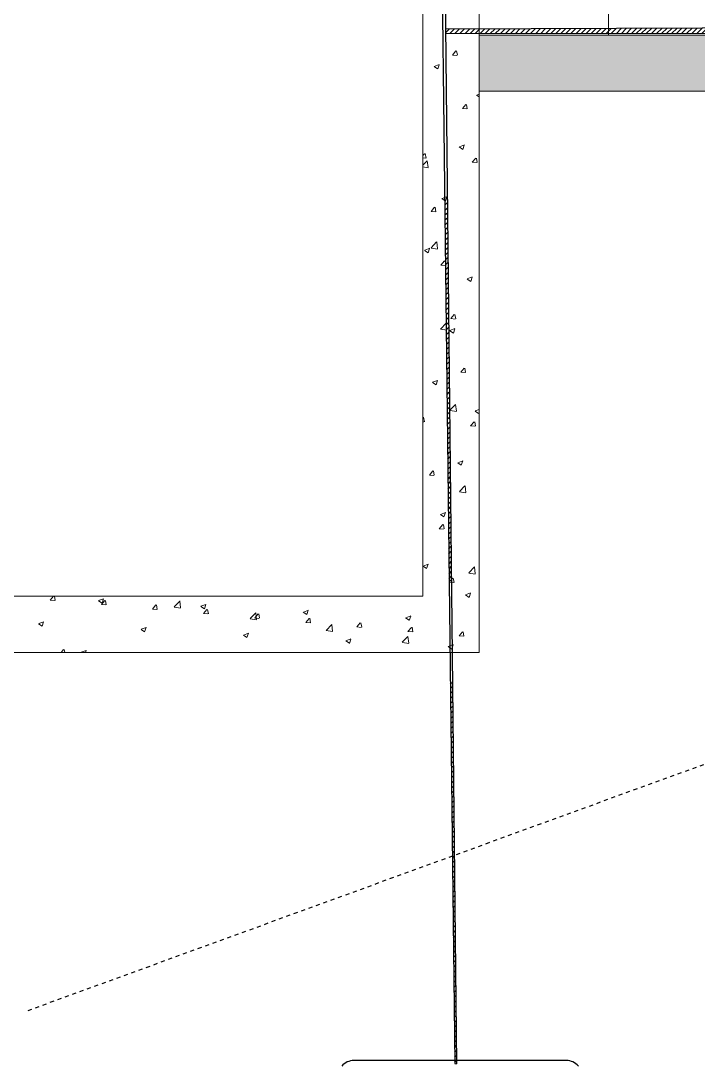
# Model space of a CAD drawing. Header units: millimetres. Extents: x -9869 to 940, y 100 to 694.
# Drawn here: x 458.88 to 476.12, y 184.39 to 210.98 of the extents above; entities that cross this region are included whole.
import ezdxf

# ---------------------------------------------------------------- set-up
doc = ezdxf.new("R2010")
doc.units = ezdxf.units.MM
doc.linetypes.add('DASHDOT2', pattern=[0.5, 0.25, -0.125, 0, -0.125])
doc.linetypes.add('DASHED', pattern=[0.75, 0.5, -0.25])
doc.layers.add('_incêndio 240', color=240, linetype='Continuous')
doc.layers.add('BSBAS--LC--', color=1, linetype='DASHDOT2')
doc.layers.add('Alvenaria', color=8, linetype='Continuous', lineweight=9)
doc.layers.add('PAREDE', color=7, linetype='Continuous', lineweight=9)
pattern_1 = [(45, (3301563.98253, -7430699.69552), (-0.0641148643053, 0.0641148643053), [])]
pattern_2 = [(50, (-144.1113, -7117.4084), (1.30071405, -0.11379768), [0.13600817, -1.49608983]), (355, (-144.1113, -7117.4084), (-0.25162169, 1.36405728), [0.10880653, -1.19687603]), (100.451445, (-144.003, -7117.4179), (1.04909236, 1.25025954), [0.11558916, -1.27148176]), (46.1842, (-144.1113, -7117.0457), (1.93537864, -0.30016273), [0.20401225, -2.24413474]), (96.635558, (-143.95, -7117.0707), (1.69495543, 1.7665078), [0.1733838, -1.90722436]), (351.18415, (-144.1113, -7117.0457), (1.6949554, 1.7665078), [0.16320956, -1.7953059]), (21, (-143.93, -7117.1364), (1.08245645, -0.73012609), [0.13600817, -1.49608983]), (326, (-143.93, -7117.1364), (0.44123782, 1.31501666), [0.10880653, -1.19687186]), (71.451445, (-143.8398, -7117.1972), (1.52369427, 0.58489058), [0.11558916, -1.27147957]), (37.5, (-144.11135, -7117.4084), (0.022051195, 0.603683767), [0, -1.18236432, 0, -1.21500628, 0, -1.201405466]), (7.5, (-144.11135, -7117.4084), (0.477061404, 0.71524285), [0, -0.692734925, 0, -1.15516269, 0, -0.45789416]), (327.5, (-144.51574, -7117.4084), (0.968053972, -0.040900576), [0, -0.45336055, 0, -1.41448493, 0, -1.87691269]), (317.5, (-144.6971, -7117.4084), (1.05757366, 0.181533355), [0, -0.58936872, 0, -0.93936307, 0, -1.33288003])]

msp = doc.modelspace()

# ---------------------------------------------------------------- hatches: boundary and pattern name
at = {"layer": '_incêndio 240'}
h = msp.add_hatch(dxfattribs=at)
h.set_pattern_fill('ANSI31', color=256, scale=0.028558)
h.set_pattern_definition(pattern_1)
h.paths.add_polyline_path([(473.837, 210.784), (470.541, 210.771), (470.541, 210.66), (473.837, 210.664)])
h.paths.add_polyline_path([(480.894, 210.814), (473.837, 210.784), (473.837, 210.664), (480.894, 210.672)])
h.paths.add_polyline_path([(470.541, 210.771), (469.687, 210.767), (469.688, 210.659), (470.541, 210.66)])
h.paths.add_polyline_path([(481.608, 210.817), (480.894, 210.814), (480.894, 210.672), (481.608, 210.672)])
h.paths.add_polyline_path([(486.874, 210.839), (481.608, 210.817), (481.608, 210.672), (486.874, 210.678)])
h.paths.add_polyline_path([(598.682, 210.009), (602.641, 210.062), (602.782, 210.278, 0.203754), (603.133, 212.217), (603.068, 212.217), (603.043, 212.066, -0.176714), (602.715, 210.389), (602.58, 210.209), (602.315, 210.169), (598.642, 210.11), (598.581, 210.073), (598.662, 200.689), (500.177, 200.768), (499.787, 200.626), (598.739, 200.626)])
h = msp.add_hatch(dxfattribs=at)
h.set_pattern_fill('ANSI31', color=256, scale=0.028558)
h.set_pattern_definition(pattern_1)
h.paths.add_polyline_path([(469.907, 189.751), (469.864, 189.735), (469.926, 184.458), (469.963, 184.447)])
h.paths.add_polyline_path([(469.861, 194.143), (469.812, 194.142), (469.864, 189.735), (469.907, 189.751)])
h.paths.add_polyline_path([(469.731, 206.514), (469.726, 206.513), (469.688, 206.397), (469.668, 206.411), (469.704, 203.292), (469.725, 203.111), (469.706, 203.114), (469.782, 196.701), (469.834, 196.763)])
at = {"layer": 'Alvenaria'}
h = msp.add_hatch(dxfattribs=at)
h.set_pattern_fill('AR-CONC', color=256, scale=0.00714)
h.set_pattern_definition(pattern_2)
h.paths.add_polyline_path([(439.414, 210.622), (436.986, 210.622), (436.986, 209.908), (439.414, 209.908)])
h.paths.add_polyline_path([(440.555, 210.622), (440.113, 210.622), (440.113, 209.908), (440.555, 209.908)])
h.paths.add_polyline_path([(486.874, 210.622), (482.679, 210.622), (482.679, 209.908), (486.874, 209.908)])
h.paths.add_polyline_path([(489.369, 210.622), (487.179, 210.622, -0.181397), (487.202, 210.561), (487.202, 210.468), (487.137, 210.468, 0.873772), (487.082, 210.461, 0.102633), (487.082, 210.446), (487.082, 210.24, 1), (487.138, 210.24, 0.051183), (487.139, 210.248), (487.14, 210.233), (487.202, 210.233), (487.202, 210.14, -0.325738), (487.138, 210.052), (487.138, 209.992, -0.31538), (487.202, 209.908), (489.369, 209.908)], flags=17)
h.paths.add_polyline_path([(492.907, 210.622), (489.369, 210.622), (489.369, 209.908), (489.562, 209.908), (492.907, 209.908)])
h.paths.add_polyline_path([(489.369, 210.622), (487.179, 210.622, -0.181397), (487.202, 210.561), (487.202, 210.468), (487.145, 210.468), (487.145, 210.561, 0.166511), (487.138, 210.583), (487.138, 210.569, -1), (487.082, 210.569), (487.082, 210.583, 0.166511), (487.074, 210.561), (487.074, 210.468), (487.018, 210.468), (487.018, 210.561, -0.181397), (487.04, 210.622), (486.874, 210.622), (486.874, 209.908), (487.018, 209.908, -0.31538), (487.082, 209.992), (487.082, 210.052, -0.325738), (487.018, 210.14), (487.018, 210.233), (487.074, 210.233), (487.074, 210.14, 0.166511), (487.082, 210.118), (487.082, 210.133, -1), (487.138, 210.133), (487.138, 210.118, 0.166511), (487.145, 210.14), (487.145, 210.233), (487.202, 210.233), (487.202, 210.14, -0.325738), (487.138, 210.052), (487.138, 209.992, -0.31538), (487.202, 209.908), (489.369, 209.908)])
h.paths.add_polyline_path([(487.082, 210.461, -1), (487.138, 210.461), (487.138, 210.24, -1), (487.082, 210.24)], flags=16)
h = msp.add_hatch(dxfattribs=at)
h.set_pattern_fill('AR-CONC', color=256, scale=0.00714)
h.set_pattern_definition(pattern_2)
h.paths.add_polyline_path([(599.053, 200.626), (591.806, 200.626), (591.806, 199.909), (591.806, 199.199), (597.625, 199.199), (597.625, 193.037), (599.053, 193.037)], flags=17)
h.paths.add_polyline_path([(590.593, 199.909), (590.593, 200.626), (590.507, 200.626), (560.393, 200.626), (560.393, 199.909), (560.393, 199.199), (590.593, 199.199)], flags=17)
h.paths.add_polyline_path([(559.179, 200.626), (559.093, 200.626), (528.979, 200.626), (528.979, 199.909), (528.979, 199.199), (558.358, 199.199), (559.179, 199.199), (559.179, 199.909)], flags=17)
h.paths.add_polyline_path([(527.765, 200.626), (527.679, 200.626), (497.565, 200.626), (497.565, 199.909), (497.565, 199.199), (527.765, 199.199), (527.765, 199.909)], flags=17)
h.paths.add_polyline_path([(599.053, 191.081), (597.625, 191.081), (597.625, 172.068), (493.388, 172.068), (493.388, 199.199), (496.351, 199.199), (496.351, 199.909), (496.351, 200.626), (493.388, 200.626), (493.388, 208.621), (492.401, 208.682), (492.401, 208.318), (492.265, 208.318), (491.96, 208.318), (491.96, 175.374), (489.14, 175.374), (489.119, 175.373), (489.119, 175.374), (483.393, 175.374), (483.393, 209.908), (482.679, 209.908), (482.679, 210.622), (481.247, 210.622), (479.823, 210.622), (470.541, 210.622), (470.541, 209.194), (481.965, 209.194), (481.965, 173.946), (491.96, 173.946), (491.96, 170.64), (599.053, 170.64)])

# ---------------------------------------------------------------- linework, layer by layer
at = {"layer": '_incêndio 240'}
for p, q in [((469.688, 210.659), (493.509, 210.685)), ((469.812, 194.142), (469.861, 194.143)), ((472.762, 184.536), (467.355, 184.536)), ((469.926, 184.458), (469.963, 184.447))]:
    msp.add_line(p, q, dxfattribs=at)
for points in [[(469.324, 235.614), (469.926, 184.458)], [(469.426, 235.637), (469.963, 184.447)], [(602.58, 210.209), (602.315, 210.169), (598.642, 210.11), (598.581, 210.073), (598.662, 200.689), (493.769, 200.774), (493.647, 210.868), (469.687, 210.767)]]:
    msp.add_lwpolyline(points, dxfattribs=at)
for centre, start, end in [((467.355, 184.131), 90, 139.6881), ((472.762, 184.131), 40.3119, 90)]:
    msp.add_arc(centre, 0.404, start, end, dxfattribs=at)
at = {"layer": 'Alvenaria'}
for p, q in [((469.866, 210.113), (469.954, 210.218)), ((469.866, 210.113), (469.975, 210.104)), ((469.99, 210.107), (469.969, 210.22)), ((469.397, 209.819), (469.487, 209.758)), ((469.399, 209.824), (469.526, 209.873)), ((469.488, 209.758), (469.525, 209.867)), ((470.48, 209.089), (470.541, 209.047)), ((470.482, 209.094), (470.541, 209.117)), ((470.118, 208.749), (470.205, 208.854)), ((470.118, 208.749), (470.226, 208.74)), ((470.242, 208.743), (470.221, 208.856)), ((470.038, 207.774), (470.129, 207.713)), ((470.041, 207.779), (470.168, 207.827)), ((470.129, 207.713), (470.166, 207.822)), ((469.114, 207.553), (469.156, 207.603)), ((469.114, 207.495), (469.177, 207.49)), ((469.114, 207.313), (469.22, 207.423)), ((469.193, 207.492), (469.172, 207.606)), ((469.244, 207.252), (469.224, 207.424)), ((470.369, 207.385), (470.457, 207.489)), ((470.494, 207.379), (470.473, 207.492)), ((469.114, 207.265), (469.243, 207.245)), ((470.369, 207.385), (470.478, 207.376)), ((469.597, 206.459), (469.687, 206.398)), ((469.599, 206.464), (469.726, 206.512)), ((469.688, 206.398), (469.725, 206.507)), ((469.32, 206.135), (469.408, 206.239)), ((469.32, 206.135), (469.429, 206.125)), ((469.444, 206.128), (469.423, 206.242)), ((469.319, 205.21), (469.46, 205.357)), ((469.484, 205.185), (469.464, 205.357)), ((469.156, 205.144), (469.246, 205.083)), ((469.158, 205.149), (469.285, 205.197)), ((469.247, 205.083), (469.283, 205.192)), ((469.322, 205.203), (469.483, 205.178)), ((469.572, 204.771), (469.659, 204.875)), ((469.572, 204.771), (469.68, 204.761)), ((469.696, 204.764), (469.675, 204.878)), ((470.241, 204.419), (470.368, 204.467)), ((470.238, 204.414), (470.328, 204.353)), ((470.329, 204.353), (470.366, 204.462)), ((469.824, 203.407), (469.911, 203.511)), ((469.824, 203.407), (469.932, 203.397)), ((469.948, 203.4), (469.927, 203.514)), ((469.559, 203.143), (469.7, 203.29)), ((469.562, 203.136), (469.723, 203.111)), ((469.725, 203.118), (469.705, 203.291)), ((469.799, 203.104), (469.926, 203.152)), ((469.888, 203.038), (469.925, 203.147)), ((469.797, 203.099), (469.887, 203.038)), ((470.075, 202.043), (470.163, 202.147)), ((470.199, 202.036), (470.178, 202.15)), ((469.358, 201.789), (469.485, 201.837)), ((469.447, 201.722), (469.483, 201.832)), ((470.075, 202.043), (470.184, 202.033)), ((469.356, 201.784), (469.446, 201.723)), ((469.8, 201.076), (469.941, 201.223)), ((469.803, 201.07), (469.964, 201.045)), ((469.965, 201.052), (469.945, 201.224)), ((470.438, 201.053), (470.528, 200.993)), ((470.441, 201.058), (470.541, 201.097)), ((470.529, 200.992), (470.541, 201.029)), ((469.114, 200.785), (469.134, 200.783)), ((469.15, 200.786), (469.129, 200.9)), ((470.327, 200.679), (470.414, 200.783)), ((470.451, 200.672), (470.43, 200.786)), ((470.327, 200.679), (470.435, 200.669)), ((469.997, 199.738), (470.087, 199.678)), ((469.999, 199.743), (470.126, 199.792)), ((470.088, 199.677), (470.125, 199.787)), ((469.278, 199.429), (469.365, 199.533)), ((469.278, 199.428), (469.386, 199.419)), ((469.402, 199.422), (469.381, 199.536)), ((470.04, 199.01), (470.181, 199.157)), ((470.205, 198.985), (470.185, 199.157)), ((470.043, 199.003), (470.204, 198.978)), ((469.556, 198.423), (469.646, 198.363)), ((469.558, 198.428), (469.685, 198.477)), ((469.647, 198.362), (469.683, 198.472)), ((469.529, 198.064), (469.617, 198.169)), ((469.653, 198.058), (469.632, 198.171)), ((469.529, 198.064), (469.638, 198.055)), ((469.115, 197.108), (469.205, 197.048)), ((469.117, 197.113), (469.244, 197.162)), ((469.205, 197.047), (469.242, 197.157)), ((470.28, 196.943), (470.422, 197.09)), ((470.446, 196.918), (470.426, 197.091)), ((469.781, 196.7), (469.868, 196.805)), ((469.905, 196.694), (469.884, 196.807)), ((470.283, 196.936), (470.445, 196.911)), ((469.781, 196.7), (469.889, 196.691)), ((459.627, 196.247), (459.707, 196.343)), ((459.627, 196.247), (459.735, 196.237)), ((459.751, 196.24), (459.732, 196.343)), ((460.855, 196.229), (460.945, 196.168)), ((460.857, 196.234), (460.984, 196.283)), ((460.928, 196.133), (461.015, 196.237)), ((460.946, 196.168), (460.982, 196.278)), ((461.052, 196.126), (461.031, 196.24)), ((462.779, 196.077), (462.921, 196.224)), ((462.945, 196.052), (462.925, 196.225)), ((470.197, 196.378), (470.287, 196.317)), ((470.199, 196.383), (470.326, 196.432)), ((470.288, 196.317), (470.325, 196.427)), ((460.928, 196.133), (461.036, 196.123)), ((462.228, 196.019), (462.316, 196.123)), ((462.228, 196.019), (462.337, 196.01)), ((462.352, 196.012), (462.331, 196.126)), ((462.782, 196.07), (462.944, 196.045)), ((463.461, 196.084), (463.551, 196.023)), ((463.463, 196.089), (463.59, 196.138)), ((463.529, 195.905), (463.616, 196.01)), ((463.552, 196.023), (463.589, 196.132)), ((463.653, 195.899), (463.632, 196.012)), ((466.069, 195.944), (466.196, 195.992)), ((466.158, 195.878), (466.195, 195.987)), ((459.333, 195.649), (459.46, 195.698)), ((459.422, 195.583), (459.459, 195.693)), ((463.529, 195.905), (463.637, 195.896)), ((464.715, 195.777), (464.856, 195.924)), ((464.718, 195.77), (464.879, 195.745)), ((464.83, 195.792), (464.917, 195.896)), ((464.83, 195.791), (464.938, 195.782)), ((464.88, 195.752), (464.86, 195.924)), ((464.954, 195.785), (464.933, 195.899)), ((466.067, 195.939), (466.157, 195.878)), ((466.13, 195.678), (466.218, 195.782)), ((466.255, 195.671), (466.234, 195.785)), ((468.673, 195.793), (468.764, 195.733)), ((468.676, 195.798), (468.803, 195.847)), ((468.764, 195.732), (468.801, 195.842)), ((459.331, 195.644), (459.421, 195.583)), ((461.937, 195.499), (462.028, 195.438)), ((461.94, 195.504), (462.067, 195.553)), ((462.028, 195.438), (462.065, 195.547)), ((466.13, 195.678), (466.239, 195.668)), ((466.65, 195.477), (466.791, 195.624)), ((466.653, 195.47), (466.814, 195.445)), ((466.815, 195.452), (466.795, 195.624)), ((467.431, 195.564), (467.519, 195.668)), ((467.431, 195.564), (467.54, 195.554)), ((467.555, 195.557), (467.534, 195.671)), ((468.732, 195.45), (468.819, 195.554)), ((468.732, 195.45), (468.84, 195.441)), ((468.856, 195.443), (468.835, 195.557)), ((470.033, 195.336), (470.12, 195.441)), ((470.157, 195.33), (470.136, 195.443)), ((464.543, 195.354), (464.634, 195.293)), ((464.546, 195.359), (464.673, 195.407)), ((464.634, 195.293), (464.671, 195.402)), ((467.15, 195.208), (467.24, 195.148)), ((467.152, 195.213), (467.279, 195.262)), ((467.24, 195.147), (467.277, 195.257)), ((468.585, 195.176), (468.727, 195.324)), ((468.589, 195.17), (468.75, 195.145)), ((468.751, 195.152), (468.731, 195.324)), ((470.033, 195.336), (470.141, 195.327)), ((459.905, 194.915), (459.966, 194.987)), ((459.995, 194.915), (459.982, 194.99)), ((460.416, 194.919), (460.543, 194.968)), ((460.525, 194.915), (460.541, 194.963)), ((469.756, 195.063), (469.846, 195.002)), ((469.758, 195.068), (469.885, 195.117)), ((469.847, 195.002), (469.883, 195.112))]:
    msp.add_line(p, q, dxfattribs=at)
at = {"layer": 'BSBAS--LC--', "linetype": 'DASHED', "ltscale": 0.035}
msp.add_line((604.051, 238.575), (459.058, 185.802), dxfattribs=at)
at = {"layer": 'PAREDE'}
for p, q in [((470.541, 235.628), (470.541, 194.915)), ((469.114, 196.343), (469.114, 234.182)), ((473.837, 225.372), (473.837, 210.622)), ((493.388, 210.622), (470.541, 210.622)), ((481.965, 209.194), (470.541, 209.194)), ((469.114, 196.343), (441.983, 196.343)), ((470.541, 194.915), (440.555, 194.915))]:
    msp.add_line(p, q, dxfattribs=at)

doc.saveas('drawing.dxf')
